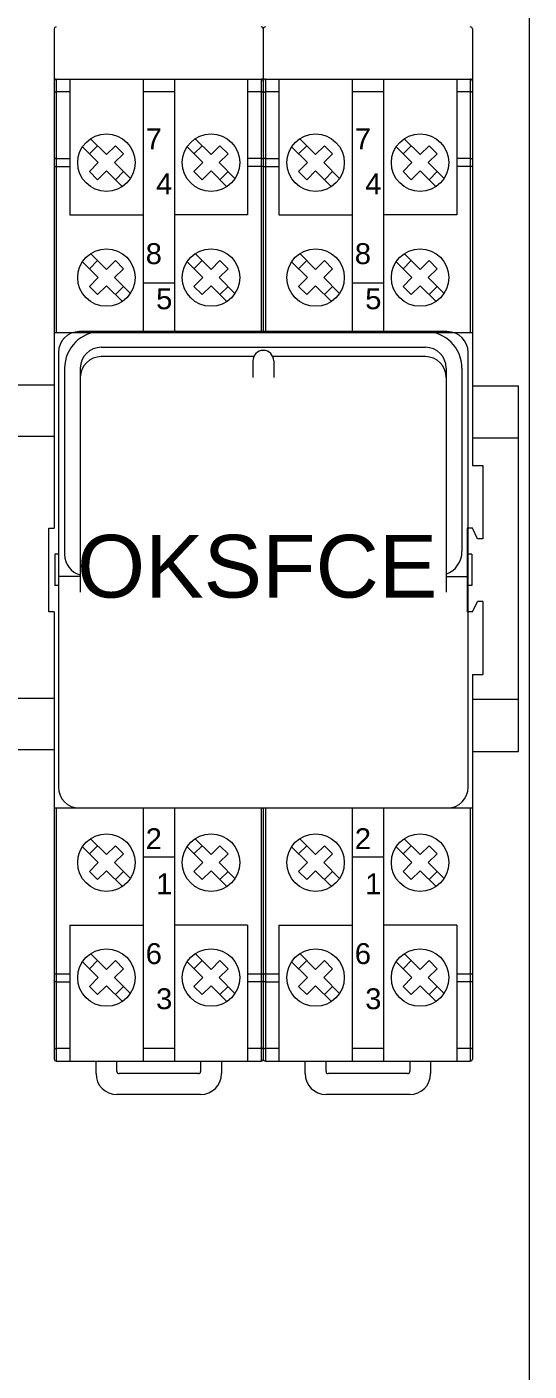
# Model space of a CAD drawing. Header units: millimetres. Extents: x 1359 to 3577, y 1336 to 3557.
# Drawn here: x 3284.5 to 3332.6, y 1902.9 to 2031.6 of the extents above; entities that cross this region are included whole.
import ezdxf

# ---------------------------------------------------------------- set-up
doc = ezdxf.new("R2010")
doc.units = ezdxf.units.MM
doc.set_wipeout_variables(frame=1)
doc.layers.add('000-PI-Oprema', color=30, linetype='Continuous', lineweight=5)
doc.layers.add('002-PI-Kabelska kanalica', color=150, linetype='Continuous')
doc.styles.get("Standard").update_dxf_attribs({"font": 'arial.ttf'})

msp = doc.modelspace()

# ---------------------------------------------------------------- linework, layer by layer
at = {"layer": '000-PI-Oprema', "color": 0, "linetype": 'ByBlock', "lineweight": 0}
for p, q in [((3287.35, 2026.56), (3306.95, 2026.56)), ((3288.65, 2026.56), (3288.65, 2013.56)), ((3305.65, 2026.56), (3305.65, 2013.56)), ((3307.35, 2026.56), (3326.95, 2026.56)), ((3308.65, 2026.56), (3308.65, 2013.56)), ((3325.65, 2026.56), (3325.65, 2013.56)), ((3288.65, 2025.34), (3287.35, 2025.34)), ((3298.65, 2025.34), (3295.65, 2025.34)), ((3306.95, 2025.34), (3305.65, 2025.34)), ((3308.65, 2025.34), (3307.35, 2025.34)), ((3318.65, 2025.34), (3315.65, 2025.34)), ((3326.95, 2025.34), (3325.65, 2025.34)), ((3290.52, 2019.4), (3291.3, 2020.18)), ((3290.63, 2020.85), (3292.15, 2019.33)), ((3292.15, 2019.33), (3293, 2020.18)), ((3293, 2020.18), (3293.78, 2019.4)), ((3300.52, 2019.4), (3301.3, 2020.18)), ((3300.63, 2020.85), (3302.15, 2019.33)), ((3302.15, 2019.33), (3303, 2020.18)), ((3303, 2020.18), (3303.78, 2019.4)), ((3310.52, 2019.4), (3311.3, 2020.18)), ((3310.63, 2020.85), (3312.15, 2019.33)), ((3312.15, 2019.33), (3313, 2020.18)), ((3313, 2020.18), (3313.78, 2019.4)), ((3320.52, 2019.4), (3321.3, 2020.18)), ((3320.63, 2020.85), (3322.15, 2019.33)), ((3322.15, 2019.33), (3323, 2020.18)), ((3323, 2020.18), (3323.78, 2019.4)), ((3287.35, 2018.96), (3288.65, 2018.96)), ((3289.86, 2020.07), (3291.37, 2018.56)), ((3292.93, 2018.56), (3293.78, 2019.4)), ((3299.86, 2020.07), (3301.37, 2018.56)), ((3302.93, 2018.56), (3303.78, 2019.4)), ((3306.95, 2018.96), (3305.65, 2018.96)), ((3307.35, 2018.96), (3308.65, 2018.96)), ((3309.86, 2020.07), (3311.37, 2018.56)), ((3312.93, 2018.56), (3313.78, 2019.4)), ((3319.86, 2020.07), (3321.37, 2018.56)), ((3322.93, 2018.56), (3323.78, 2019.4)), ((3326.95, 2018.96), (3325.65, 2018.96)), ((3287.15, 2018.18), (3288.65, 2018.18)), ((3290.52, 2017.71), (3291.37, 2018.56)), ((3290.52, 2017.71), (3291.3, 2016.93)), ((3291.3, 2016.93), (3292.15, 2017.78)), ((3292.15, 2017.78), (3293.67, 2016.26)), ((3292.93, 2018.56), (3294.44, 2017.04)), ((3293, 2016.93), (3293.78, 2017.71)), ((3300.52, 2017.71), (3301.37, 2018.56)), ((3300.52, 2017.71), (3301.3, 2016.93)), ((3301.3, 2016.93), (3302.15, 2017.78)), ((3302.15, 2017.78), (3303.67, 2016.26)), ((3302.93, 2018.56), (3304.44, 2017.04)), ((3303, 2016.93), (3303.78, 2017.71)), ((3307.15, 2018.18), (3305.65, 2018.18)), ((3307.15, 2018.18), (3308.65, 2018.18)), ((3310.52, 2017.71), (3311.37, 2018.56)), ((3310.52, 2017.71), (3311.3, 2016.93)), ((3311.3, 2016.93), (3312.15, 2017.78)), ((3312.15, 2017.78), (3313.67, 2016.26)), ((3312.93, 2018.56), (3314.44, 2017.04)), ((3313, 2016.93), (3313.78, 2017.71)), ((3320.52, 2017.71), (3321.37, 2018.56)), ((3320.52, 2017.71), (3321.3, 2016.93)), ((3321.3, 2016.93), (3322.15, 2017.78)), ((3322.15, 2017.78), (3323.67, 2016.26)), ((3322.93, 2018.56), (3324.44, 2017.04)), ((3323, 2016.93), (3323.78, 2017.71)), ((3327.15, 2018.18), (3325.65, 2018.18)), ((3288.65, 2013.56), (3295.65, 2013.56)), ((3305.65, 2013.56), (3298.65, 2013.56)), ((3308.65, 2013.56), (3315.65, 2013.56)), ((3325.65, 2013.56), (3318.65, 2013.56)), ((3290.63, 2009.85), (3292.15, 2008.33)), ((3300.63, 2009.85), (3302.15, 2008.33)), ((3310.63, 2009.85), (3312.15, 2008.33)), ((3320.63, 2009.85), (3322.15, 2008.33)), ((3289.86, 2009.07), (3291.37, 2007.56)), ((3290.52, 2008.4), (3291.3, 2009.18)), ((3292.15, 2008.33), (3293, 2009.18)), ((3293, 2009.18), (3293.78, 2008.4)), ((3299.86, 2009.07), (3301.37, 2007.56)), ((3300.52, 2008.4), (3301.3, 2009.18)), ((3302.15, 2008.33), (3303, 2009.18)), ((3303, 2009.18), (3303.78, 2008.4)), ((3309.86, 2009.07), (3311.37, 2007.56)), ((3310.52, 2008.4), (3311.3, 2009.18)), ((3312.15, 2008.33), (3313, 2009.18)), ((3313, 2009.18), (3313.78, 2008.4)), ((3319.86, 2009.07), (3321.37, 2007.56)), ((3320.52, 2008.4), (3321.3, 2009.18)), ((3322.15, 2008.33), (3323, 2009.18)), ((3323, 2009.18), (3323.78, 2008.4)), ((3290.52, 2006.71), (3291.37, 2007.56)), ((3292.93, 2007.56), (3293.78, 2008.4)), ((3292.93, 2007.56), (3294.44, 2006.04)), ((3300.52, 2006.71), (3301.37, 2007.56)), ((3302.93, 2007.56), (3303.78, 2008.4)), ((3302.93, 2007.56), (3304.44, 2006.04)), ((3310.52, 2006.71), (3311.37, 2007.56)), ((3312.93, 2007.56), (3313.78, 2008.4)), ((3312.93, 2007.56), (3314.44, 2006.04)), ((3320.52, 2006.71), (3321.37, 2007.56)), ((3322.93, 2007.56), (3323.78, 2008.4)), ((3322.93, 2007.56), (3324.44, 2006.04)), ((3290.52, 2006.71), (3291.3, 2005.93)), ((3291.3, 2005.93), (3292.15, 2006.78)), ((3292.15, 2006.78), (3293.67, 2005.26)), ((3293, 2005.93), (3293.78, 2006.71)), ((3298.65, 2007.04), (3295.65, 2007.04)), ((3300.52, 2006.71), (3301.3, 2005.93)), ((3301.3, 2005.93), (3302.15, 2006.78)), ((3302.15, 2006.78), (3303.67, 2005.26)), ((3303, 2005.93), (3303.78, 2006.71)), ((3310.52, 2006.71), (3311.3, 2005.93)), ((3311.3, 2005.93), (3312.15, 2006.78)), ((3312.15, 2006.78), (3313.67, 2005.26)), ((3313, 2005.93), (3313.78, 2006.71)), ((3318.65, 2007.04), (3315.65, 2007.04)), ((3320.52, 2006.71), (3321.3, 2005.93)), ((3321.3, 2005.93), (3322.15, 2006.78)), ((3322.15, 2006.78), (3323.67, 2005.26)), ((3323, 2005.93), (3323.78, 2006.71)), ((3328.15, 1989.56), (3328.15, 1982.56)), ((3328.15, 1976.56), (3328.15, 1969.56)), ((3290.52, 1952.4), (3291.3, 1953.18)), ((3290.63, 1953.85), (3292.15, 1952.33)), ((3292.15, 1952.33), (3293, 1953.18)), ((3293, 1953.18), (3293.78, 1952.4)), ((3300.52, 1952.4), (3301.3, 1953.18)), ((3300.63, 1953.85), (3302.15, 1952.33)), ((3302.15, 1952.33), (3303, 1953.18)), ((3303, 1953.18), (3303.78, 1952.4)), ((3310.52, 1952.4), (3311.3, 1953.18)), ((3310.63, 1953.85), (3312.15, 1952.33)), ((3312.15, 1952.33), (3313, 1953.18)), ((3313, 1953.18), (3313.78, 1952.4)), ((3320.52, 1952.4), (3321.3, 1953.18)), ((3320.63, 1953.85), (3322.15, 1952.33)), ((3322.15, 1952.33), (3323, 1953.18)), ((3323, 1953.18), (3323.78, 1952.4)), ((3289.86, 1953.07), (3291.37, 1951.56)), ((3292.93, 1951.56), (3293.78, 1952.4)), ((3298.65, 1952.07), (3295.65, 1952.07)), ((3299.86, 1953.07), (3301.37, 1951.56)), ((3302.93, 1951.56), (3303.78, 1952.4)), ((3309.86, 1953.07), (3311.37, 1951.56)), ((3312.93, 1951.56), (3313.78, 1952.4)), ((3318.65, 1952.07), (3315.65, 1952.07)), ((3319.86, 1953.07), (3321.37, 1951.56)), ((3322.93, 1951.56), (3323.78, 1952.4)), ((3290.52, 1950.71), (3291.37, 1951.56)), ((3290.52, 1950.71), (3291.3, 1949.93)), ((3291.3, 1949.93), (3292.15, 1950.78)), ((3292.15, 1950.78), (3293.67, 1949.26)), ((3292.93, 1951.56), (3294.44, 1950.04)), ((3293, 1949.93), (3293.78, 1950.71)), ((3300.52, 1950.71), (3301.37, 1951.56)), ((3300.52, 1950.71), (3301.3, 1949.93)), ((3301.3, 1949.93), (3302.15, 1950.78)), ((3302.15, 1950.78), (3303.67, 1949.26)), ((3302.93, 1951.56), (3304.44, 1950.04)), ((3303, 1949.93), (3303.78, 1950.71)), ((3310.52, 1950.71), (3311.37, 1951.56)), ((3310.52, 1950.71), (3311.3, 1949.93)), ((3311.3, 1949.93), (3312.15, 1950.78)), ((3312.15, 1950.78), (3313.67, 1949.26)), ((3312.93, 1951.56), (3314.44, 1950.04)), ((3313, 1949.93), (3313.78, 1950.71)), ((3320.52, 1950.71), (3321.37, 1951.56)), ((3320.52, 1950.71), (3321.3, 1949.93)), ((3321.3, 1949.93), (3322.15, 1950.78)), ((3322.15, 1950.78), (3323.67, 1949.26)), ((3322.93, 1951.56), (3324.44, 1950.04)), ((3323, 1949.93), (3323.78, 1950.71)), ((3288.65, 1945.56), (3288.65, 1932.56)), ((3288.65, 1945.56), (3295.65, 1945.56)), ((3305.65, 1945.56), (3298.65, 1945.56)), ((3305.65, 1945.56), (3305.65, 1932.56)), ((3308.65, 1945.56), (3308.65, 1932.56)), ((3308.65, 1945.56), (3315.65, 1945.56)), ((3325.65, 1945.56), (3318.65, 1945.56)), ((3325.65, 1945.56), (3325.65, 1932.56)), ((3289.86, 1942.07), (3291.37, 1940.56)), ((3290.52, 1941.4), (3291.3, 1942.18)), ((3290.63, 1942.85), (3292.15, 1941.33)), ((3292.15, 1941.33), (3293, 1942.18)), ((3293, 1942.18), (3293.78, 1941.4)), ((3299.86, 1942.07), (3301.37, 1940.56)), ((3300.52, 1941.4), (3301.3, 1942.18)), ((3300.63, 1942.85), (3302.15, 1941.33)), ((3302.15, 1941.33), (3303, 1942.18)), ((3303, 1942.18), (3303.78, 1941.4)), ((3309.86, 1942.07), (3311.37, 1940.56)), ((3310.52, 1941.4), (3311.3, 1942.18)), ((3310.63, 1942.85), (3312.15, 1941.33)), ((3312.15, 1941.33), (3313, 1942.18)), ((3313, 1942.18), (3313.78, 1941.4)), ((3319.86, 1942.07), (3321.37, 1940.56)), ((3320.52, 1941.4), (3321.3, 1942.18)), ((3320.63, 1942.85), (3322.15, 1941.33)), ((3322.15, 1941.33), (3323, 1942.18)), ((3323, 1942.18), (3323.78, 1941.4)), ((3287.15, 1940.93), (3288.65, 1940.93)), ((3290.52, 1939.71), (3291.37, 1940.56)), ((3292.93, 1940.56), (3293.78, 1941.4)), ((3292.93, 1940.56), (3294.44, 1939.04)), ((3300.52, 1939.71), (3301.37, 1940.56)), ((3302.93, 1940.56), (3303.78, 1941.4)), ((3302.93, 1940.56), (3304.44, 1939.04)), ((3305.65, 1940.93), (3307.15, 1940.93)), ((3307.15, 1940.93), (3308.65, 1940.93)), ((3310.52, 1939.71), (3311.37, 1940.56)), ((3312.93, 1940.56), (3313.78, 1941.4)), ((3312.93, 1940.56), (3314.44, 1939.04)), ((3320.52, 1939.71), (3321.37, 1940.56)), ((3322.93, 1940.56), (3323.78, 1941.4)), ((3322.93, 1940.56), (3324.44, 1939.04)), ((3325.65, 1940.93), (3327.15, 1940.93)), ((3287.35, 1940.15), (3288.65, 1940.15)), ((3290.52, 1939.71), (3291.3, 1938.93)), ((3291.3, 1938.93), (3292.15, 1939.78)), ((3292.15, 1939.78), (3293.67, 1938.26)), ((3293, 1938.93), (3293.78, 1939.71)), ((3300.52, 1939.71), (3301.3, 1938.93)), ((3301.3, 1938.93), (3302.15, 1939.78)), ((3302.15, 1939.78), (3303.67, 1938.26)), ((3303, 1938.93), (3303.78, 1939.71)), ((3306.95, 1940.15), (3305.65, 1940.15)), ((3307.35, 1940.15), (3308.65, 1940.15)), ((3310.52, 1939.71), (3311.3, 1938.93)), ((3311.3, 1938.93), (3312.15, 1939.78)), ((3312.15, 1939.78), (3313.67, 1938.26)), ((3313, 1938.93), (3313.78, 1939.71)), ((3320.52, 1939.71), (3321.3, 1938.93)), ((3321.3, 1938.93), (3322.15, 1939.78)), ((3322.15, 1939.78), (3323.67, 1938.26)), ((3323, 1938.93), (3323.78, 1939.71)), ((3326.95, 1940.15), (3325.65, 1940.15)), ((3288.65, 1933.77), (3287.35, 1933.77)), ((3298.65, 1933.77), (3295.65, 1933.77)), ((3306.95, 1933.77), (3305.65, 1933.77)), ((3308.65, 1933.77), (3307.35, 1933.77)), ((3318.65, 1933.77), (3315.65, 1933.77)), ((3326.95, 1933.77), (3325.65, 1933.77)), ((3287.35, 1932.56), (3306.95, 1932.56)), ((3291.15, 1931.36), (3291.15, 1932.56)), ((3293.15, 1931.56), (3293.15, 1932.56)), ((3293.15, 1931.56), (3293.15, 1932.56)), ((3300.95, 1931.36), (3293.35, 1931.36)), ((3300.95, 1931.36), (3293.35, 1931.36)), ((3301.15, 1932.56), (3301.15, 1931.56)), ((3301.15, 1932.56), (3301.15, 1931.56)), ((3303.15, 1932.56), (3303.15, 1931.36)), ((3307.35, 1932.56), (3326.95, 1932.56)), ((3311.15, 1931.36), (3311.15, 1932.56)), ((3313.15, 1931.56), (3313.15, 1932.56)), ((3320.95, 1931.36), (3313.35, 1931.36)), ((3321.15, 1932.56), (3321.15, 1931.56)), ((3323.15, 1932.56), (3323.15, 1931.36)), ((3301.15, 1929.36), (3293.15, 1929.36)), ((3321.15, 1929.36), (3313.15, 1929.36))]:
    msp.add_line(p, q, dxfattribs=at)
for points in [[(3287.15, 2025.26), (3287.15, 2025.27), (3287.16, 2025.28), (3287.16, 2025.29), (3287.18, 2025.3), (3287.19, 2025.31), (3287.21, 2025.32), (3287.23, 2025.32), (3287.25, 2025.33), (3287.27, 2025.34), (3287.3, 2025.34), (3287.32, 2025.34), (3287.35, 2025.34)], [(3307.15, 2025.26), (3307.15, 2025.27), (3307.14, 2025.28), (3307.13, 2025.29), (3307.12, 2025.3), (3307.11, 2025.31), (3307.09, 2025.32), (3307.07, 2025.32), (3307.05, 2025.33), (3307.03, 2025.34), (3307, 2025.34), (3306.98, 2025.34), (3306.95, 2025.34)], [(3307.15, 2025.26), (3307.15, 2025.27), (3307.16, 2025.28), (3307.16, 2025.29), (3307.18, 2025.3), (3307.19, 2025.31), (3307.21, 2025.32), (3307.23, 2025.32), (3307.25, 2025.33), (3307.27, 2025.34), (3307.3, 2025.34), (3307.32, 2025.34), (3307.35, 2025.34)], [(3327.15, 2025.26), (3327.15, 2025.27), (3327.14, 2025.28), (3327.13, 2025.29), (3327.12, 2025.3), (3327.11, 2025.31), (3327.09, 2025.32), (3327.07, 2025.32), (3327.05, 2025.33), (3327.03, 2025.34), (3327, 2025.34), (3326.98, 2025.34), (3326.95, 2025.34)], [(3287.35, 2018.96), (3287.32, 2018.96), (3287.3, 2018.96), (3287.27, 2018.96), (3287.25, 2018.95), (3287.23, 2018.95), (3287.21, 2018.94), (3287.19, 2018.93), (3287.18, 2018.92), (3287.16, 2018.92), (3287.16, 2018.91), (3287.15, 2018.9), (3287.15, 2018.89)], [(3306.95, 2018.96), (3306.98, 2018.96), (3307, 2018.96), (3307.03, 2018.96), (3307.05, 2018.95), (3307.07, 2018.95), (3307.09, 2018.94), (3307.11, 2018.93), (3307.12, 2018.92), (3307.13, 2018.92), (3307.14, 2018.91), (3307.15, 2018.9), (3307.15, 2018.89)], [(3307.35, 2018.96), (3307.32, 2018.96), (3307.3, 2018.96), (3307.27, 2018.96), (3307.25, 2018.95), (3307.23, 2018.95), (3307.21, 2018.94), (3307.19, 2018.93), (3307.18, 2018.92), (3307.16, 2018.92), (3307.16, 2018.91), (3307.15, 2018.9), (3307.15, 2018.89)], [(3326.95, 2018.96), (3326.98, 2018.96), (3327, 2018.96), (3327.03, 2018.96), (3327.05, 2018.95), (3327.07, 2018.95), (3327.09, 2018.94), (3327.11, 2018.93), (3327.12, 2018.92), (3327.13, 2018.92), (3327.14, 2018.91), (3327.15, 2018.9), (3327.15, 2018.89)], [(3287.35, 1940.15), (3287.32, 1940.15), (3287.3, 1940.15), (3287.27, 1940.15), (3287.25, 1940.16), (3287.23, 1940.16), (3287.21, 1940.17), (3287.19, 1940.18), (3287.18, 1940.19), (3287.16, 1940.2), (3287.16, 1940.21), (3287.15, 1940.22), (3287.15, 1940.23)], [(3307.15, 1940.23), (3307.15, 1940.22), (3307.14, 1940.21), (3307.13, 1940.2), (3307.12, 1940.19), (3307.11, 1940.18), (3307.09, 1940.17), (3307.07, 1940.16), (3307.05, 1940.16), (3307.03, 1940.15), (3307, 1940.15), (3306.98, 1940.15), (3306.95, 1940.15)], [(3307.35, 1940.15), (3307.32, 1940.15), (3307.3, 1940.15), (3307.27, 1940.15), (3307.25, 1940.16), (3307.23, 1940.16), (3307.21, 1940.17), (3307.19, 1940.18), (3307.18, 1940.19), (3307.16, 1940.2), (3307.16, 1940.21), (3307.15, 1940.22), (3307.15, 1940.23)], [(3327.15, 1940.23), (3327.15, 1940.22), (3327.14, 1940.21), (3327.13, 1940.2), (3327.12, 1940.19), (3327.11, 1940.18), (3327.09, 1940.17), (3327.07, 1940.16), (3327.05, 1940.16), (3327.03, 1940.15), (3327, 1940.15), (3326.98, 1940.15), (3326.95, 1940.15)], [(3287.15, 1933.85), (3287.15, 1933.84), (3287.16, 1933.83), (3287.16, 1933.82), (3287.18, 1933.81), (3287.19, 1933.8), (3287.21, 1933.79), (3287.23, 1933.79), (3287.25, 1933.78), (3287.27, 1933.78), (3287.3, 1933.77), (3287.32, 1933.77), (3287.35, 1933.77)], [(3306.95, 1933.77), (3306.98, 1933.77), (3307, 1933.77), (3307.03, 1933.78), (3307.05, 1933.78), (3307.07, 1933.79), (3307.09, 1933.79), (3307.11, 1933.8), (3307.12, 1933.81), (3307.13, 1933.82), (3307.14, 1933.83), (3307.15, 1933.84), (3307.15, 1933.85)], [(3307.15, 1933.85), (3307.15, 1933.84), (3307.16, 1933.83), (3307.16, 1933.82), (3307.18, 1933.81), (3307.19, 1933.8), (3307.21, 1933.79), (3307.23, 1933.79), (3307.25, 1933.78), (3307.27, 1933.78), (3307.3, 1933.77), (3307.32, 1933.77), (3307.35, 1933.77)], [(3326.95, 1933.77), (3326.98, 1933.77), (3327, 1933.77), (3327.03, 1933.78), (3327.05, 1933.78), (3327.07, 1933.79), (3327.09, 1933.79), (3327.11, 1933.8), (3327.12, 1933.81), (3327.13, 1933.82), (3327.14, 1933.83), (3327.15, 1933.84), (3327.15, 1933.85)]]:
    msp.add_lwpolyline(points, dxfattribs=at)
for centre in [(3292.15, 2018.56), (3302.15, 2018.56), (3312.15, 2018.56), (3322.15, 2018.56), (3292.15, 2007.56), (3302.15, 2007.56), (3312.15, 2007.56), (3322.15, 2007.56), (3292.15, 1951.56), (3302.15, 1951.56), (3312.15, 1951.56), (3322.15, 1951.56), (3292.15, 1940.56), (3302.15, 1940.56), (3312.15, 1940.56), (3322.15, 1940.56)]:
    msp.add_circle(centre, 2.75, dxfattribs=at)
for centre, radius, start, end in [((3287.35, 2031.36), 0.2, 90, 180), ((3306.95, 2031.36), 0.2, 0, 90), ((3307.35, 2031.36), 0.2, 90, 180), ((3326.95, 2031.36), 0.2, 0, 90), ((3287.35, 2026.36), 0.2, 90, 180), ((3306.95, 2026.36), 0.2, 0, 90), ((3307.35, 2026.36), 0.2, 90, 180), ((3326.95, 2026.36), 0.2, 0, 90), ((3287.35, 1932.76), 0.2, 180, 270), ((3306.95, 1932.76), 0.2, 270, 0), ((3307.35, 1932.76), 0.2, 180, 270), ((3326.95, 1932.76), 0.2, 270, 0), ((3293.15, 1931.36), 2, 180, 270), ((3293.35, 1931.56), 0.2, 180, 270), ((3293.35, 1931.56), 0.2, 180, 270), ((3300.95, 1931.56), 0.2, 270, 0), ((3300.95, 1931.56), 0.2, 270, 0), ((3301.15, 1931.36), 2, 270, 0), ((3313.15, 1931.36), 2, 180, 270), ((3313.35, 1931.56), 0.2, 180, 270), ((3320.95, 1931.56), 0.2, 270, 0), ((3321.15, 1931.36), 2, 270, 0)]:
    msp.add_arc(centre, radius, start, end, dxfattribs=at)
at = {"layer": '002-PI-Kabelska kanalica', "color": 0, "linetype": 'ByBlock', "lineweight": 0}
msp.add_line((3332.57, 3351.56), (3332.57, 1679.56), dxfattribs=at)
at = {"layer": '002-PI-Kabelska kanalica', "color": 0, "linetype": 'ByBlock', "lineweight": 0, "ltscale": 0.25}
for p, q in [((3327.16, 1997.21), (3331.57, 1997.21)), ((3331.57, 1962.21), (3331.57, 1997.21)), ((3327.16, 1992.21), (3331.57, 1992.21)), ((3327.16, 1967.21), (3331.57, 1967.21)), ((3327.16, 1962.21), (3331.57, 1962.21))]:
    msp.add_line(p, q, dxfattribs=at)

# ---------------------------------------------------------------- texts
at = {"layer": '000-PI-Oprema', "color": 0, "linetype": 'ByBlock', "lineweight": 0, "char_height": 1.9995, "width": 2.5471}
for s, insert, attachment_point in [('{\\fArial|b0|i0|c0|p34;7}', (3295.9, 2021.85), 1), ('{\\fArial|b0|i0|c0|p34;7}', (3315.9, 2021.85), 1), ('{\\fArial|b0|i0|c0|p34;4}', (3298.45, 2017.53), 3), ('{\\fArial|b0|i0|c0|p34;4}', (3318.45, 2017.53), 3), ('{\\fArial|b0|i0|c0|p34;8}', (3295.9, 2010.85), 1), ('{\\fArial|b0|i0|c0|p34;8}', (3315.9, 2010.85), 1), ('{\\fArial|b0|i0|c0|p34;5}', (3298.45, 2006.53), 3), ('{\\fArial|b0|i0|c0|p34;5}', (3318.45, 2006.53), 3), ('{\\fArial|b0|i0|c0|p34;2}', (3295.9, 1954.85), 1), ('{\\fArial|b0|i0|c0|p34;2}', (3315.9, 1954.85), 1), ('{\\fArial|b0|i0|c0|p34;1}', (3298.45, 1950.53), 3), ('{\\fArial|b0|i0|c0|p34;1}', (3318.45, 1950.53), 3), ('{\\fArial|b0|i0|c0|p34;6}', (3295.9, 1943.85), 1), ('{\\fArial|b0|i0|c0|p34;6}', (3315.9, 1943.85), 1), ('{\\fArial|b0|i0|c0|p34;3}', (3298.45, 1939.53), 3), ('{\\fArial|b0|i0|c0|p34;3}', (3318.45, 1939.53), 3)]:
    msp.add_mtext(s, dxfattribs=dict(at, insert=insert, attachment_point=attachment_point))

# ---------------------------------------------------------------- next in the draw order: wipeouts: each hides what was drawn before it
at = {"color": 0, "linetype": 'ByBlock', "lineweight": 0}
msp.add_wipeout([(3287.15, 2002.31), (3327.15, 2002.31), (3327.15, 1956.81), (3287.15, 1956.81)], dxfattribs=at).dxf.layer = '000-PI-Oprema'

# ---------------------------------------------------------------- next in the draw order: linework, layer by layer
at = {"layer": '000-PI-Oprema', "color": 0, "linetype": 'ByBlock', "lineweight": 0}
for p, q in [((3287.15, 2031.36), (3287.15, 1983.56)), ((3307.15, 2031.36), (3307.15, 2002.31)), ((3327.15, 2031.36), (3327.15, 1989.56)), ((3287.35, 2026.56), (3287.35, 2002.31)), ((3295.65, 2026.56), (3295.65, 2002.31)), ((3298.65, 2026.56), (3298.65, 2002.31)), ((3306.95, 2026.56), (3306.95, 2002.31)), ((3307.35, 2026.56), (3307.35, 2002.31)), ((3315.65, 2026.56), (3315.65, 2002.31)), ((3318.65, 2026.56), (3318.65, 2002.31)), ((3326.95, 2026.56), (3326.95, 2002.31)), ((3287.15, 2002.31), (3307.15, 2002.31)), ((3324.75, 2002.39), (3289.55, 2002.39)), ((3291.65, 2002.39), (3322.65, 2002.39)), ((3307.15, 2002.31), (3327.15, 2002.31)), ((3291.65, 2000.89), (3322.65, 2000.89)), ((3287.55, 2000.39), (3287.55, 1958.79)), ((3306.23, 1999.99), (3291.65, 1999.99)), ((3306.15, 1999.59), (3306.15, 1997.99)), ((3322.65, 1999.99), (3308.07, 1999.99)), ((3308.15, 1999.59), (3308.15, 1997.99)), ((3326.75, 1958.79), (3326.75, 2000.39)), ((3288.15, 1998.89), (3288.15, 1981.04)), ((3289.65, 1998.89), (3289.65, 1981.04)), ((3324.65, 1998.89), (3324.65, 1981.34)), ((3326.15, 1998.89), (3326.15, 1981.34)), ((3289.65, 1997.99), (3289.65, 1977.44)), ((3324.65, 1997.99), (3324.65, 1977.44)), ((3327.15, 1989.56), (3328.15, 1989.56)), ((3286.65, 1975.56), (3286.65, 1983.56)), ((3286.65, 1983.56), (3287.15, 1983.56)), ((3326.65, 1983.56), (3326.65, 1975.56)), ((3327.15, 1983.56), (3326.65, 1983.56)), ((3327.65, 1982.56), (3327.15, 1983.56)), ((3328.15, 1982.56), (3327.65, 1982.56)), ((3287.2, 1981.09), (3287.2, 1978.09)), ((3287.55, 1981.09), (3287.2, 1981.09)), ((3327.1, 1981.09), (3326.75, 1981.09)), ((3327.1, 1981.09), (3327.1, 1978.09)), ((3289.65, 1978.94), (3287.55, 1978.94)), ((3324.65, 1978.94), (3326.75, 1978.94)), ((3287.55, 1978.09), (3287.2, 1978.09)), ((3327.1, 1978.09), (3326.75, 1978.09)), ((3327.15, 1975.56), (3327.65, 1976.56)), ((3328.15, 1976.56), (3327.65, 1976.56)), ((3287.15, 1975.56), (3286.65, 1975.56)), ((3287.15, 1975.56), (3287.15, 1932.76)), ((3327.15, 1975.56), (3326.65, 1975.56)), ((3327.15, 1969.56), (3327.15, 1932.76)), ((3327.15, 1969.56), (3328.15, 1969.56)), ((3287.15, 1956.81), (3307.15, 1956.81)), ((3287.35, 1956.81), (3287.35, 1932.56)), ((3289.55, 1956.79), (3324.75, 1956.79)), ((3295.65, 1956.81), (3295.65, 1932.56)), ((3298.65, 1956.81), (3298.65, 1932.56)), ((3306.95, 1956.81), (3306.95, 1932.56)), ((3307.15, 1956.81), (3327.15, 1956.81)), ((3307.15, 1956.81), (3307.15, 1932.76)), ((3307.35, 1956.81), (3307.35, 1932.56)), ((3315.65, 1956.81), (3315.65, 1932.56)), ((3318.65, 1956.81), (3318.65, 1932.56)), ((3326.95, 1956.81), (3326.95, 1932.56))]:
    msp.add_line(p, q, dxfattribs=at)
for centre, radius, start, end in [((3289.55, 2000.39), 2, 90, 180), ((3291.65, 1998.89), 3.5, 90, 180), ((3322.65, 1998.89), 3.5, 0, 90), ((3324.75, 2000.39), 2, 0, 90), ((3291.65, 1998.89), 2, 90, 180), ((3322.65, 1998.89), 2, 0, 90), ((3291.65, 1997.99), 2, 90, 180), ((3307.15, 1999.59), 1, 0, 180), ((3322.65, 1997.99), 2, 0, 90), ((3290.15, 1981.04), 2, 180, 255.5225), ((3323.85, 1981.34), 2.3, 290.3544, 0), ((3289.55, 1958.79), 2, 180, 270), ((3324.75, 1958.79), 2, 270, 0)]:
    msp.add_arc(centre, radius, start, end, dxfattribs=at)
at = {"layer": '002-PI-Kabelska kanalica', "color": 0, "linetype": 'ByBlock', "lineweight": 0, "ltscale": 0.25}
for p, q in [((3282.15, 1997.29), (3287.15, 1997.29)), ((3282.15, 1992.38), (3287.15, 1992.38)), ((3282.15, 1967.29), (3287.15, 1967.29)), ((3282.15, 1962.38), (3287.15, 1962.38))]:
    msp.add_line(p, q, dxfattribs=at)

# ---------------------------------------------------------------- next in the draw order: texts
at = {"layer": '000-PI-Oprema', "color": 0, "linetype": 'ByBlock', "lineweight": 0, "insert": (3306.56, 1979.89), "char_height": 6, "attachment_point": 5}
msp.add_mtext_dynamic_manual_height_columns('{\\fArial|b0|i0|c238|p34;OK}S{\\fArial|b0|i0|c238|p34;FC}E', width=44.995, gutter_width=1, heights=[10], dxfattribs=at)

doc.saveas('drawing.dxf')
